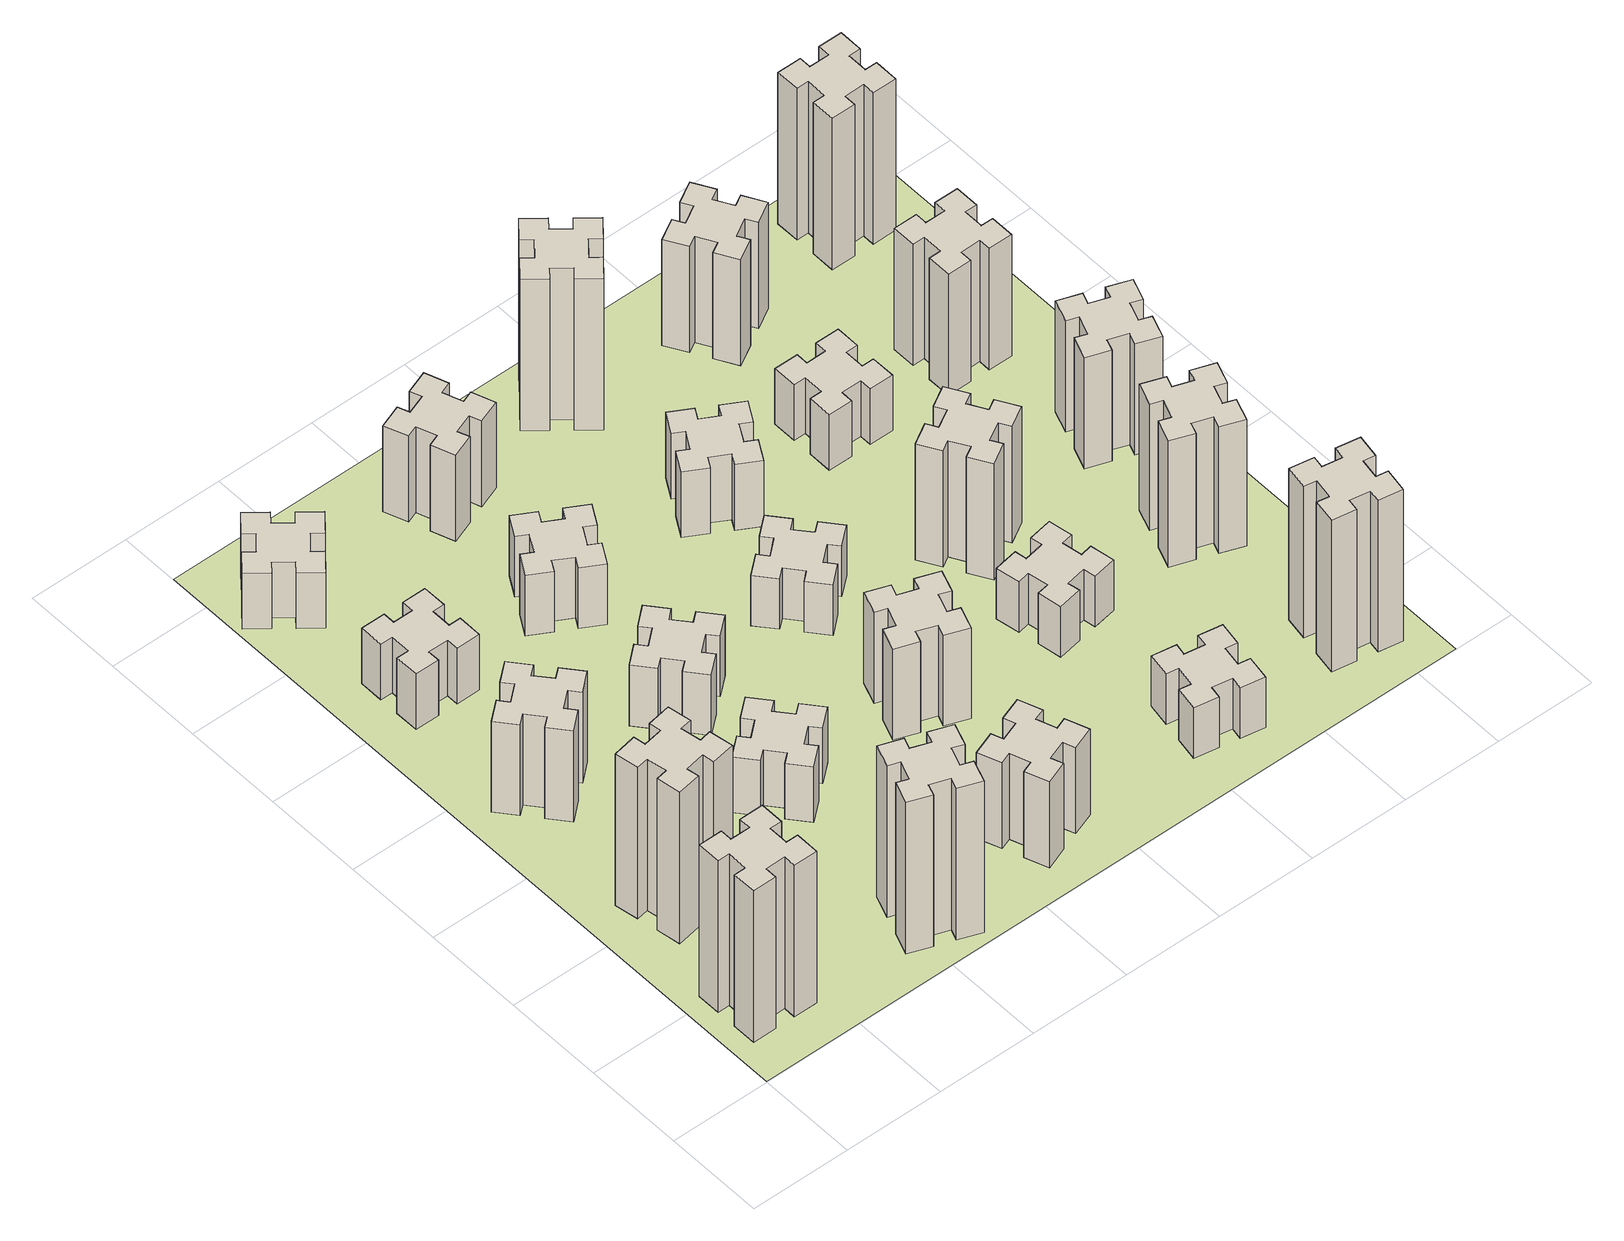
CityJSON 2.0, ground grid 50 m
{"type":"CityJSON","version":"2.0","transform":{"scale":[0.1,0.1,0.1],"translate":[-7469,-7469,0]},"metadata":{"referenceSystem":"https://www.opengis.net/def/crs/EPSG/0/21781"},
"CityObjects":{
"building1":{"type":"Building","attributes":{"class":"1000","function":"1000","usage":"1000","yearOfConstruction":2016,"roofType":"1000","measuredHeight":90,"storeysAboveGround":30,"storeysBelowGround":0},"geometry":[{"type":"Solid","lod":"1","boundaries":[[[[0,1,2,3,4,5,6,7,8,9,10,11,12,13,14,15,16,17,18,19]],[[17,16,20,21]],[[16,15,22,20]],[[15,14,23,22]],[[14,13,24,23]],[[13,12,25,24]],[[12,11,26,25]],[[11,10,27,26]],[[10,9,28,27]],[[9,8,29,28]],[[8,7,30,29]],[[7,6,31,30]],[[6,5,32,31]],[[5,4,33,32]],[[4,3,34,33]],[[3,2,35,34]],[[2,1,36,35]],[[1,0,37,36]],[[0,19,38,37]],[[19,18,39,38]],[[18,17,21,39]],[[24,25,26,27,28,29,30,31,32,33,34,35,36,37,38,39,21,20,22,23]]]]}]},
"building2":{"type":"Building","attributes":{"class":"1000","function":"1000","usage":"1000","yearOfConstruction":2016,"roofType":"1000","measuredHeight":90,"storeysAboveGround":30,"storeysBelowGround":0},"geometry":[{"type":"Solid","lod":"1","boundaries":[[[[40,41,42,43,44,45,46,47,48,49,50,51,52,53,54,55,56,57,58,59]],[[57,56,60,61]],[[56,55,62,60]],[[55,54,63,62]],[[54,53,64,63]],[[53,52,65,64]],[[52,51,66,65]],[[51,50,67,66]],[[50,49,68,67]],[[49,48,69,68]],[[48,47,70,69]],[[47,46,71,70]],[[46,45,72,71]],[[45,44,73,72]],[[44,43,74,73]],[[43,42,75,74]],[[42,41,76,75]],[[41,40,77,76]],[[40,59,78,77]],[[59,58,79,78]],[[58,57,61,79]],[[64,65,66,67,68,69,70,71,72,73,74,75,76,77,78,79,61,60,62,63]]]]}]},
"building3":{"type":"Building","attributes":{"class":"1000","function":"1000","usage":"1000","yearOfConstruction":2016,"roofType":"1000","measuredHeight":54,"storeysAboveGround":30,"storeysBelowGround":0},"geometry":[{"type":"Solid","lod":"1","boundaries":[[[[80,81,82,83,84,85,86,87,88,89,90,91,92,93,94,95,96,97,98,99]],[[97,96,100,101]],[[96,95,102,100]],[[95,94,103,102]],[[94,93,104,103]],[[93,92,105,104]],[[92,91,106,105]],[[91,90,107,106]],[[90,89,108,107]],[[89,88,109,108]],[[88,87,110,109]],[[87,86,111,110]],[[86,85,112,111]],[[85,84,113,112]],[[84,83,114,113]],[[83,82,115,114]],[[82,81,116,115]],[[81,80,117,116]],[[80,99,118,117]],[[99,98,119,118]],[[98,97,101,119]],[[104,105,106,107,108,109,110,111,112,113,114,115,116,117,118,119,101,100,102,103]]]]}]},
"building4":{"type":"Building","attributes":{"class":"1000","function":"1000","usage":"1000","yearOfConstruction":2016,"roofType":"1000","measuredHeight":33,"storeysAboveGround":30,"storeysBelowGround":0},"geometry":[{"type":"Solid","lod":"1","boundaries":[[[[120,121,122,123,124,125,126,127,128,129,130,131,132,133,134,135,136,137,138,139]],[[137,136,140,141]],[[136,135,142,140]],[[135,134,143,142]],[[134,133,144,143]],[[133,132,145,144]],[[132,131,146,145]],[[131,130,147,146]],[[130,129,148,147]],[[129,128,149,148]],[[128,127,150,149]],[[127,126,151,150]],[[126,125,152,151]],[[125,124,153,152]],[[124,123,154,153]],[[123,122,155,154]],[[122,121,156,155]],[[121,120,157,156]],[[120,139,158,157]],[[139,138,159,158]],[[138,137,141,159]],[[144,145,146,147,148,149,150,151,152,153,154,155,156,157,158,159,141,140,142,143]]]]}]},
"building5":{"type":"Building","attributes":{"class":"1000","function":"1000","usage":"1000","yearOfConstruction":2016,"roofType":"1000","measuredHeight":90,"storeysAboveGround":30,"storeysBelowGround":0},"geometry":[{"type":"Solid","lod":"1","boundaries":[[[[160,161,162,163,164,165,166,167,168,169,170,171,172,173,174,175,176,177,178,179]],[[177,176,180,181]],[[176,175,182,180]],[[175,174,183,182]],[[174,173,184,183]],[[173,172,185,184]],[[172,171,186,185]],[[171,170,187,186]],[[170,169,188,187]],[[169,168,189,188]],[[168,167,190,189]],[[167,166,191,190]],[[166,165,192,191]],[[165,164,193,192]],[[164,163,194,193]],[[163,162,195,194]],[[162,161,196,195]],[[161,160,197,196]],[[160,179,198,197]],[[179,178,199,198]],[[178,177,181,199]],[[184,185,186,187,188,189,190,191,192,193,194,195,196,197,198,199,181,180,182,183]]]]}]},
"building6":{"type":"Building","attributes":{"class":"1000","function":"1000","usage":"1000","yearOfConstruction":2016,"roofType":"1000","measuredHeight":33,"storeysAboveGround":30,"storeysBelowGround":0},"geometry":[{"type":"Solid","lod":"1","boundaries":[[[[200,201,202,203,204,205,206,207,208,209,210,211,212,213,214,215,216,217,218,219]],[[217,216,220,221]],[[216,215,222,220]],[[215,214,223,222]],[[214,213,224,223]],[[213,212,225,224]],[[212,211,226,225]],[[211,210,227,226]],[[210,209,228,227]],[[209,208,229,228]],[[208,207,230,229]],[[207,206,231,230]],[[206,205,232,231]],[[205,204,233,232]],[[204,203,234,233]],[[203,202,235,234]],[[202,201,236,235]],[[201,200,237,236]],[[200,219,238,237]],[[219,218,239,238]],[[218,217,221,239]],[[224,225,226,227,228,229,230,231,232,233,234,235,236,237,238,239,221,220,222,223]]]]}]},
"building7":{"type":"Building","attributes":{"class":"1000","function":"1000","usage":"1000","yearOfConstruction":2016,"roofType":"1000","measuredHeight":33,"storeysAboveGround":30,"storeysBelowGround":0},"geometry":[{"type":"Solid","lod":"1","boundaries":[[[[240,241,242,243,244,245,246,247,248,249,250,251,252,253,254,255,256,257,258,259]],[[257,256,260,261]],[[256,255,262,260]],[[255,254,263,262]],[[254,253,264,263]],[[253,252,265,264]],[[252,251,266,265]],[[251,250,267,266]],[[250,249,268,267]],[[249,248,269,268]],[[248,247,270,269]],[[247,246,271,270]],[[246,245,272,271]],[[245,244,273,272]],[[244,243,274,273]],[[243,242,275,274]],[[242,241,276,275]],[[241,240,277,276]],[[240,259,278,277]],[[259,258,279,278]],[[258,257,261,279]],[[264,265,266,267,268,269,270,271,272,273,274,275,276,277,278,279,261,260,262,263]]]]}]},
"building8":{"type":"Building","attributes":{"class":"1000","function":"1000","usage":"1000","yearOfConstruction":2016,"roofType":"1000","measuredHeight":36,"storeysAboveGround":30,"storeysBelowGround":0},"geometry":[{"type":"Solid","lod":"1","boundaries":[[[[280,281,282,283,284,285,286,287,288,289,290,291,292,293,294,295,296,297,298,299]],[[297,296,300,301]],[[296,295,302,300]],[[295,294,303,302]],[[294,293,304,303]],[[293,292,305,304]],[[292,291,306,305]],[[291,290,307,306]],[[290,289,308,307]],[[289,288,309,308]],[[288,287,310,309]],[[287,286,311,310]],[[286,285,312,311]],[[285,284,313,312]],[[284,283,314,313]],[[283,282,315,314]],[[282,281,316,315]],[[281,280,317,316]],[[280,299,318,317]],[[299,298,319,318]],[[298,297,301,319]],[[304,305,306,307,308,309,310,311,312,313,314,315,316,317,318,319,301,300,302,303]]]]}]},
"building9":{"type":"Building","attributes":{"class":"1000","function":"1000","usage":"1000","yearOfConstruction":2016,"roofType":"1000","measuredHeight":51,"storeysAboveGround":30,"storeysBelowGround":0},"geometry":[{"type":"Solid","lod":"1","boundaries":[[[[320,321,322,323,324,325,326,327,328,329,330,331,332,333,334,335,336,337,338,339]],[[337,336,340,341]],[[336,335,342,340]],[[335,334,343,342]],[[334,333,344,343]],[[333,332,345,344]],[[332,331,346,345]],[[331,330,347,346]],[[330,329,348,347]],[[329,328,349,348]],[[328,327,350,349]],[[327,326,351,350]],[[326,325,352,351]],[[325,324,353,352]],[[324,323,354,353]],[[323,322,355,354]],[[322,321,356,355]],[[321,320,357,356]],[[320,339,358,357]],[[339,338,359,358]],[[338,337,341,359]],[[344,345,346,347,348,349,350,351,352,353,354,355,356,357,358,359,341,340,342,343]]]]}]},
"building10":{"type":"Building","attributes":{"class":"1000","function":"1000","usage":"1000","yearOfConstruction":2016,"roofType":"1000","measuredHeight":36,"storeysAboveGround":30,"storeysBelowGround":0},"geometry":[{"type":"Solid","lod":"1","boundaries":[[[[360,361,362,363,364,365,366,367,368,369,370,371,372,373,374,375,376,377,378,379]],[[377,376,380,381]],[[376,375,382,380]],[[375,374,383,382]],[[374,373,384,383]],[[373,372,385,384]],[[372,371,386,385]],[[371,370,387,386]],[[370,369,388,387]],[[369,368,389,388]],[[368,367,390,389]],[[367,366,391,390]],[[366,365,392,391]],[[365,364,393,392]],[[364,363,394,393]],[[363,362,395,394]],[[362,361,396,395]],[[361,360,397,396]],[[360,379,398,397]],[[379,378,399,398]],[[378,377,381,399]],[[384,385,386,387,388,389,390,391,392,393,394,395,396,397,398,399,381,380,382,383]]]]}]},
"building11":{"type":"Building","attributes":{"class":"1000","function":"1000","usage":"1000","yearOfConstruction":2016,"roofType":"1000","measuredHeight":51,"storeysAboveGround":30,"storeysBelowGround":0},"geometry":[{"type":"Solid","lod":"1","boundaries":[[[[400,401,402,403,404,405,406,407,408,409,410,411,412,413,414,415,416,417,418,419]],[[417,416,420,421]],[[416,415,422,420]],[[415,414,423,422]],[[414,413,424,423]],[[413,412,425,424]],[[412,411,426,425]],[[411,410,427,426]],[[410,409,428,427]],[[409,408,429,428]],[[408,407,430,429]],[[407,406,431,430]],[[406,405,432,431]],[[405,404,433,432]],[[404,403,434,433]],[[403,402,435,434]],[[402,401,436,435]],[[401,400,437,436]],[[400,419,438,437]],[[419,418,439,438]],[[418,417,421,439]],[[424,425,426,427,428,429,430,431,432,433,434,435,436,437,438,439,421,420,422,423]]]]}]},
"building12":{"type":"Building","attributes":{"class":"1000","function":"1000","usage":"1000","yearOfConstruction":2016,"roofType":"1000","measuredHeight":54,"storeysAboveGround":30,"storeysBelowGround":0},"geometry":[{"type":"Solid","lod":"1","boundaries":[[[[440,441,442,443,444,445,446,447,448,449,450,451,452,453,454,455,456,457,458,459]],[[457,456,460,461]],[[456,455,462,460]],[[455,454,463,462]],[[454,453,464,463]],[[453,452,465,464]],[[452,451,466,465]],[[451,450,467,466]],[[450,449,468,467]],[[449,448,469,468]],[[448,447,470,469]],[[447,446,471,470]],[[446,445,472,471]],[[445,444,473,472]],[[444,443,474,473]],[[443,442,475,474]],[[442,441,476,475]],[[441,440,477,476]],[[440,459,478,477]],[[459,458,479,478]],[[458,457,461,479]],[[464,465,466,467,468,469,470,471,472,473,474,475,476,477,478,479,461,460,462,463]]]]}]},
"building13":{"type":"Building","attributes":{"class":"1000","function":"1000","usage":"1000","yearOfConstruction":2016,"roofType":"1000","measuredHeight":30,"storeysAboveGround":30,"storeysBelowGround":0},"geometry":[{"type":"Solid","lod":"1","boundaries":[[[[480,481,482,483,484,485,486,487,488,489,490,491,492,493,494,495,496,497,498,499]],[[497,496,500,501]],[[496,495,502,500]],[[495,494,503,502]],[[494,493,504,503]],[[493,492,505,504]],[[492,491,506,505]],[[491,490,507,506]],[[490,489,508,507]],[[489,488,509,508]],[[488,487,510,509]],[[487,486,511,510]],[[486,485,512,511]],[[485,484,513,512]],[[484,483,514,513]],[[483,482,515,514]],[[482,481,516,515]],[[481,480,517,516]],[[480,499,518,517]],[[499,498,519,518]],[[498,497,501,519]],[[504,505,506,507,508,509,510,511,512,513,514,515,516,517,518,519,501,500,502,503]]]]}]},
"building14":{"type":"Building","attributes":{"class":"1000","function":"1000","usage":"1000","yearOfConstruction":2016,"roofType":"1000","measuredHeight":39,"storeysAboveGround":30,"storeysBelowGround":0},"geometry":[{"type":"Solid","lod":"1","boundaries":[[[[520,521,522,523,524,525,526,527,528,529,530,531,532,533,534,535,536,537,538,539]],[[537,536,540,541]],[[536,535,542,540]],[[535,534,543,542]],[[534,533,544,543]],[[533,532,545,544]],[[532,531,546,545]],[[531,530,547,546]],[[530,529,548,547]],[[529,528,549,548]],[[528,527,550,549]],[[527,526,551,550]],[[526,525,552,551]],[[525,524,553,552]],[[524,523,554,553]],[[523,522,555,554]],[[522,521,556,555]],[[521,520,557,556]],[[520,539,558,557]],[[539,538,559,558]],[[538,537,541,559]],[[544,545,546,547,548,549,550,551,552,553,554,555,556,557,558,559,541,540,542,543]]]]}]},
"building15":{"type":"Building","attributes":{"class":"1000","function":"1000","usage":"1000","yearOfConstruction":2016,"roofType":"1000","measuredHeight":30,"storeysAboveGround":30,"storeysBelowGround":0},"geometry":[{"type":"Solid","lod":"1","boundaries":[[[[560,561,562,563,564,565,566,567,568,569,570,571,572,573,574,575,576,577,578,579]],[[577,576,580,581]],[[576,575,582,580]],[[575,574,583,582]],[[574,573,584,583]],[[573,572,585,584]],[[572,571,586,585]],[[571,570,587,586]],[[570,569,588,587]],[[569,568,589,588]],[[568,567,590,589]],[[567,566,591,590]],[[566,565,592,591]],[[565,564,593,592]],[[564,563,594,593]],[[563,562,595,594]],[[562,561,596,595]],[[561,560,597,596]],[[560,579,598,597]],[[579,578,599,598]],[[578,577,581,599]],[[584,585,586,587,588,589,590,591,592,593,594,595,596,597,598,599,581,580,582,583]]]]}]},
"building16":{"type":"Building","attributes":{"class":"1000","function":"1000","usage":"1000","yearOfConstruction":2016,"roofType":"1000","measuredHeight":90,"storeysAboveGround":30,"storeysBelowGround":0},"geometry":[{"type":"Solid","lod":"1","boundaries":[[[[600,601,602,603,604,605,606,607,608,609,610,611,612,613,614,615,616,617,618,619]],[[617,616,620,621]],[[616,615,622,620]],[[615,614,623,622]],[[614,613,624,623]],[[613,612,625,624]],[[612,611,626,625]],[[611,610,627,626]],[[610,609,628,627]],[[609,608,629,628]],[[608,607,630,629]],[[607,606,631,630]],[[606,605,632,631]],[[605,604,633,632]],[[604,603,634,633]],[[603,602,635,634]],[[602,601,636,635]],[[601,600,637,636]],[[600,619,638,637]],[[619,618,639,638]],[[618,617,621,639]],[[624,625,626,627,628,629,630,631,632,633,634,635,636,637,638,639,621,620,622,623]]]]}]},
"building17":{"type":"Building","attributes":{"class":"1000","function":"1000","usage":"1000","yearOfConstruction":2016,"roofType":"1000","measuredHeight":30,"storeysAboveGround":30,"storeysBelowGround":0},"geometry":[{"type":"Solid","lod":"1","boundaries":[[[[640,641,642,643,644,645,646,647,648,649,650,651,652,653,654,655,656,657,658,659]],[[657,656,660,661]],[[656,655,662,660]],[[655,654,663,662]],[[654,653,664,663]],[[653,652,665,664]],[[652,651,666,665]],[[651,650,667,666]],[[650,649,668,667]],[[649,648,669,668]],[[648,647,670,669]],[[647,646,671,670]],[[646,645,672,671]],[[645,644,673,672]],[[644,643,674,673]],[[643,642,675,674]],[[642,641,676,675]],[[641,640,677,676]],[[640,659,678,677]],[[659,658,679,678]],[[658,657,661,679]],[[664,665,666,667,668,669,670,671,672,673,674,675,676,677,678,679,661,660,662,663]]]]}]},
"building18":{"type":"Building","attributes":{"class":"1000","function":"1000","usage":"1000","yearOfConstruction":2016,"roofType":"1000","measuredHeight":69,"storeysAboveGround":30,"storeysBelowGround":0},"geometry":[{"type":"Solid","lod":"1","boundaries":[[[[680,681,682,683,684,685,686,687,688,689,690,691,692,693,694,695,696,697,698,699]],[[697,696,700,701]],[[696,695,702,700]],[[695,694,703,702]],[[694,693,704,703]],[[693,692,705,704]],[[692,691,706,705]],[[691,690,707,706]],[[690,689,708,707]],[[689,688,709,708]],[[688,687,710,709]],[[687,686,711,710]],[[686,685,712,711]],[[685,684,713,712]],[[684,683,714,713]],[[683,682,715,714]],[[682,681,716,715]],[[681,680,717,716]],[[680,699,718,717]],[[699,698,719,718]],[[698,697,701,719]],[[704,705,706,707,708,709,710,711,712,713,714,715,716,717,718,719,701,700,702,703]]]]}]},
"building19":{"type":"Building","attributes":{"class":"1000","function":"1000","usage":"1000","yearOfConstruction":2016,"roofType":"1000","measuredHeight":33,"storeysAboveGround":30,"storeysBelowGround":0},"geometry":[{"type":"Solid","lod":"1","boundaries":[[[[720,721,722,723,724,725,726,727,728,729,730,731,732,733,734,735,736,737,738,739]],[[737,736,740,741]],[[736,735,742,740]],[[735,734,743,742]],[[734,733,744,743]],[[733,732,745,744]],[[732,731,746,745]],[[731,730,747,746]],[[730,729,748,747]],[[729,728,749,748]],[[728,727,750,749]],[[727,726,751,750]],[[726,725,752,751]],[[725,724,753,752]],[[724,723,754,753]],[[723,722,755,754]],[[722,721,756,755]],[[721,720,757,756]],[[720,739,758,757]],[[739,738,759,758]],[[738,737,741,759]],[[744,745,746,747,748,749,750,751,752,753,754,755,756,757,758,759,741,740,742,743]]]]}]},
"building20":{"type":"Building","attributes":{"class":"1000","function":"1000","usage":"1000","yearOfConstruction":2016,"roofType":"1000","measuredHeight":90,"storeysAboveGround":30,"storeysBelowGround":0},"geometry":[{"type":"Solid","lod":"1","boundaries":[[[[760,761,762,763,764,765,766,767,768,769,770,771,772,773,774,775,776,777,778,779]],[[777,776,780,781]],[[776,775,782,780]],[[775,774,783,782]],[[774,773,784,783]],[[773,772,785,784]],[[772,771,786,785]],[[771,770,787,786]],[[770,769,788,787]],[[769,768,789,788]],[[768,767,790,789]],[[767,766,791,790]],[[766,765,792,791]],[[765,764,793,792]],[[764,763,794,793]],[[763,762,795,794]],[[762,761,796,795]],[[761,760,797,796]],[[760,779,798,797]],[[779,778,799,798]],[[778,777,781,799]],[[784,785,786,787,788,789,790,791,792,793,794,795,796,797,798,799,781,780,782,783]]]]}]},
"building21":{"type":"Building","attributes":{"class":"1000","function":"1000","usage":"1000","yearOfConstruction":2016,"roofType":"1000","measuredHeight":63,"storeysAboveGround":30,"storeysBelowGround":0},"geometry":[{"type":"Solid","lod":"1","boundaries":[[[[800,801,802,803,804,805,806,807,808,809,810,811,812,813,814,815,816,817,818,819]],[[817,816,820,821]],[[816,815,822,820]],[[815,814,823,822]],[[814,813,824,823]],[[813,812,825,824]],[[812,811,826,825]],[[811,810,827,826]],[[810,809,828,827]],[[809,808,829,828]],[[808,807,830,829]],[[807,806,831,830]],[[806,805,832,831]],[[805,804,833,832]],[[804,803,834,833]],[[803,802,835,834]],[[802,801,836,835]],[[801,800,837,836]],[[800,819,838,837]],[[819,818,839,838]],[[818,817,821,839]],[[824,825,826,827,828,829,830,831,832,833,834,835,836,837,838,839,821,820,822,823]]]]}]},
"building22":{"type":"Building","attributes":{"class":"1000","function":"1000","usage":"1000","yearOfConstruction":2016,"roofType":"1000","measuredHeight":75,"storeysAboveGround":30,"storeysBelowGround":0},"geometry":[{"type":"Solid","lod":"1","boundaries":[[[[840,841,842,843,844,845,846,847,848,849,850,851,852,853,854,855,856,857,858,859]],[[857,856,860,861]],[[856,855,862,860]],[[855,854,863,862]],[[854,853,864,863]],[[853,852,865,864]],[[852,851,866,865]],[[851,850,867,866]],[[850,849,868,867]],[[849,848,869,868]],[[848,847,870,869]],[[847,846,871,870]],[[846,845,872,871]],[[845,844,873,872]],[[844,843,874,873]],[[843,842,875,874]],[[842,841,876,875]],[[841,840,877,876]],[[840,859,878,877]],[[859,858,879,878]],[[858,857,861,879]],[[864,865,866,867,868,869,870,871,872,873,874,875,876,877,878,879,861,860,862,863]]]]}]},
"building23":{"type":"Building","attributes":{"class":"1000","function":"1000","usage":"1000","yearOfConstruction":2016,"roofType":"1000","measuredHeight":66,"storeysAboveGround":30,"storeysBelowGround":0},"geometry":[{"type":"Solid","lod":"1","boundaries":[[[[880,881,882,883,884,885,886,887,888,889,890,891,892,893,894,895,896,897,898,899]],[[897,896,900,901]],[[896,895,902,900]],[[895,894,903,902]],[[894,893,904,903]],[[893,892,905,904]],[[892,891,906,905]],[[891,890,907,906]],[[890,889,908,907]],[[889,888,909,908]],[[888,887,910,909]],[[887,886,911,910]],[[886,885,912,911]],[[885,884,913,912]],[[884,883,914,913]],[[883,882,915,914]],[[882,881,916,915]],[[881,880,917,916]],[[880,899,918,917]],[[899,898,919,918]],[[898,897,901,919]],[[904,905,906,907,908,909,910,911,912,913,914,915,916,917,918,919,901,900,902,903]]]]}]},
"building24":{"type":"Building","attributes":{"class":"1000","function":"1000","usage":"1000","yearOfConstruction":2016,"roofType":"1000","measuredHeight":72,"storeysAboveGround":30,"storeysBelowGround":0},"geometry":[{"type":"Solid","lod":"1","boundaries":[[[[920,921,922,923,924,925,926,927,928,929,930,931,932,933,934,935,936,937,938,939]],[[937,936,940,941]],[[936,935,942,940]],[[935,934,943,942]],[[934,933,944,943]],[[933,932,945,944]],[[932,931,946,945]],[[931,930,947,946]],[[930,929,948,947]],[[929,928,949,948]],[[928,927,950,949]],[[927,926,951,950]],[[926,925,952,951]],[[925,924,953,952]],[[924,923,954,953]],[[923,922,955,954]],[[922,921,956,955]],[[921,920,957,956]],[[920,939,958,957]],[[939,938,959,958]],[[938,937,941,959]],[[944,945,946,947,948,949,950,951,952,953,954,955,956,957,958,959,941,940,942,943]]]]}]},
"building25":{"type":"Building","attributes":{"class":"1000","function":"1000","usage":"1000","yearOfConstruction":2016,"roofType":"1000","measuredHeight":90,"storeysAboveGround":30,"storeysBelowGround":0},"geometry":[{"type":"Solid","lod":"1","boundaries":[[[[960,961,962,963,964,965,966,967,968,969,970,971,972,973,974,975,976,977,978,979]],[[977,976,980,981]],[[976,975,982,980]],[[975,974,983,982]],[[974,973,984,983]],[[973,972,985,984]],[[972,971,986,985]],[[971,970,987,986]],[[970,969,988,987]],[[969,968,989,988]],[[968,967,990,989]],[[967,966,991,990]],[[966,965,992,991]],[[965,964,993,992]],[[964,963,994,993]],[[963,962,995,994]],[[962,961,996,995]],[[961,960,997,996]],[[960,979,998,997]],[[979,978,999,998]],[[978,977,981,999]],[[984,985,986,987,988,989,990,991,992,993,994,995,996,997,998,999,981,980,982,983]]]]}]},
"landuse1":{"type":"LandUse","attributes":{"name":"plot1","function":"1010"},"geometry":[{"type":"MultiSurface","lod":"1","boundaries":[[[1000,1001,1002,1003]]]}]}
},
"vertices":[
[165,425,0],[165,325,0],[105,325,0],[105,205,0],[225,205,0],[225,265,0],[325,265,0],[325,205,0],[445,205,0],[445,325,0],[385,325,0],[385,425,0],[445,425,0],[445,545,0],[325,545,0],[325,485,0],[225,485,0],[225,545,0],[105,545,0],[105,425,0],[225,485,900],[225,545,900],[325,485,900],[325,545,900],[445,545,900],[445,425,900],[385,425,900],[385,325,900],[445,325,900],[445,205,900],[325,205,900],[325,265,900],[225,265,900],[225,205,900],[105,205,900],[105,325,900],[165,325,900],[165,425,900],[105,425,900],[105,545,900],
[492,985,0],[475,1084,0],[534,1094,0],[513,1212,0],[395,1191,0],[405,1132,0],[307,1115,0],[297,1174,0],[178,1153,0],[199,1035,0],[258,1045,0],[276,947,0],[217,937,0],[237,818,0],[356,839,0],[345,898,0],[444,916,0],[454,857,0],[572,877,0],[551,996,0],[444,916,900],[454,857,900],[345,898,900],[356,839,900],[237,818,900],[217,937,900],[276,947,900],[258,1045,900],[199,1035,900],[178,1153,900],[297,1174,900],[307,1115,900],[405,1132,900],[395,1191,900],[513,1212,900],[534,1094,900],[475,1084,900],[492,985,900],[551,996,900],[572,877,900],
[492,1888,0],[427,1964,0],[473,2003,0],[396,2095,0],[304,2018,0],[343,1972,0],[266,1907,0],[228,1953,0],[136,1876,0],[213,1784,0],[259,1823,0],[323,1746,0],[277,1708,0],[354,1616,0],[446,1693,0],[408,1739,0],[484,1803,0],[523,1757,0],[615,1834,0],[538,1926,0],[484,1803,540],[523,1757,540],[408,1739,540],[446,1693,540],[354,1616,540],[277,1708,540],[323,1746,540],[259,1823,540],[213,1784,540],[136,1876,540],[228,1953,540],[266,1907,540],[343,1972,540],[304,2018,540],[396,2095,540],[473,2003,540],[427,1964,540],[492,1888,540],[538,1926,540],[615,1834,540],
[485,2545,0],[485,2645,0],[545,2645,0],[545,2765,0],[425,2765,0],[425,2705,0],[325,2705,0],[325,2765,0],[205,2765,0],[205,2645,0],[265,2645,0],[265,2545,0],[205,2545,0],[205,2425,0],[325,2425,0],[325,2485,0],[425,2485,0],[425,2425,0],[545,2425,0],[545,2545,0],[425,2485,330],[425,2425,330],[325,2485,330],[325,2425,330],[205,2425,330],[205,2545,330],[265,2545,330],[265,2645,330],[205,2645,330],[205,2765,330],[325,2765,330],[325,2705,330],[425,2705,330],[425,2765,330],[545,2765,330],[545,2645,330],[485,2645,330],[485,2545,330],[545,2545,330],[545,2425,330],
[1029,360,0],[995,266,0],[939,287,0],[897,174,0],[1010,133,0],[1031,189,0],[1125,155,0],[1104,99,0],[1217,57,0],[1258,170,0],[1202,191,0],[1236,285,0],[1292,264,0],[1333,377,0],[1220,418,0],[1200,362,0],[1106,396,0],[1127,452,0],[1014,493,0],[973,380,0],[1106,396,900],[1127,452,900],[1200,362,900],[1220,418,900],[1333,377,900],[1292,264,900],[1236,285,900],[1202,191,900],[1258,170,900],[1217,57,900],[1104,99,900],[1125,155,900],[1031,189,900],[1010,133,900],[897,174,900],[939,287,900],[995,266,900],[1029,360,900],[973,380,900],[1014,493,900],
[384,3387,0],[308,3452,0],[346,3498,0],[254,3575,0],[177,3483,0],[223,3444,0],[159,3368,0],[113,3406,0],[36,3314,0],[128,3237,0],[166,3283,0],[243,3219,0],[204,3173,0],[296,3096,0],[373,3188,0],[327,3226,0],[392,3303,0],[438,3264,0],[515,3356,0],[423,3433,0],[392,3303,330],[438,3264,330],[327,3226,330],[373,3188,330],[296,3096,330],[204,3173,330],[243,3219,330],[166,3283,330],[128,3237,330],[36,3314,330],[113,3406,330],[159,3368,330],[223,3444,330],[177,3483,330],[254,3575,330],[346,3498,330],[308,3452,330],[384,3387,330],[423,3433,330],[515,3356,330],
[1083,1332,0],[1006,1267,0],[968,1313,0],[876,1236,0],[953,1144,0],[999,1183,0],[1063,1106,0],[1017,1068,0],[1094,976,0],[1186,1053,0],[1148,1099,0],[1224,1163,0],[1263,1117,0],[1355,1194,0],[1278,1286,0],[1232,1248,0],[1167,1324,0],[1213,1363,0],[1136,1455,0],[1044,1378,0],[1167,1324,330],[1213,1363,330],[1232,1248,330],[1278,1286,330],[1355,1194,330],[1263,1117,330],[1224,1163,330],[1148,1099,330],[1186,1053,330],[1094,976,330],[1017,1068,330],[1063,1106,330],[999,1183,330],[953,1144,330],[876,1236,330],[968,1313,330],[1006,1267,330],[1083,1332,330],[1044,1378,330],[1136,1455,330],
[1083,1972,0],[1006,1907,0],[968,1953,0],[876,1876,0],[953,1784,0],[999,1823,0],[1063,1746,0],[1017,1708,0],[1094,1616,0],[1186,1693,0],[1148,1739,0],[1224,1803,0],[1263,1757,0],[1355,1834,0],[1278,1926,0],[1232,1888,0],[1167,1964,0],[1213,2003,0],[1136,2095,0],[1044,2018,0],[1167,1964,360],[1213,2003,360],[1232,1888,360],[1278,1926,360],[1355,1834,360],[1263,1757,360],[1224,1803,360],[1148,1739,360],[1186,1693,360],[1094,1616,360],[1017,1708,360],[1063,1746,360],[999,1823,360],[953,1784,360],[876,1876,360],[968,1953,360],[1006,1907,360],[1083,1972,360],[1044,2018,360],[1136,2095,360],
[1765,496,0],[1671,462,0],[1650,518,0],[1537,477,0],[1579,364,0],[1635,385,0],[1669,291,0],[1613,270,0],[1654,157,0],[1767,199,0],[1746,255,0],[1840,289,0],[1860,233,0],[1973,274,0],[1932,387,0],[1876,366,0],[1842,460,0],[1898,480,0],[1857,593,0],[1744,552,0],[1842,460,510],[1898,480,510],[1876,366,510],[1932,387,510],[1973,274,510],[1860,233,510],[1840,289,510],[1746,255,510],[1767,199,510],[1654,157,510],[1613,270,510],[1669,291,510],[1635,385,510],[1579,364,510],[1537,477,510],[1650,518,510],[1671,462,510],[1765,496,510],[1744,552,510],[1857,593,510],
[1017,2525,0],[1104,2475,0],[1074,2423,0],[1178,2363,0],[1238,2467,0],[1186,2497,0],[1236,2584,0],[1288,2554,0],[1348,2658,0],[1244,2718,0],[1214,2666,0],[1127,2716,0],[1157,2768,0],[1053,2828,0],[993,2724,0],[1045,2694,0],[995,2607,0],[943,2637,0],[883,2533,0],[987,2473,0],[995,2607,360],[943,2637,360],[1045,2694,360],[993,2724,360],[1053,2828,360],[1157,2768,360],[1127,2716,360],[1214,2666,360],[1244,2718,360],[1348,2658,360],[1288,2554,360],[1236,2584,360],[1186,2497,360],[1238,2467,360],[1178,2363,360],[1074,2423,360],[1104,2475,360],[1017,2525,360],[987,2473,360],[883,2533,360],
[1125,3456,0],[1031,3422,0],[1010,3478,0],[897,3437,0],[939,3324,0],[995,3345,0],[1029,3251,0],[973,3230,0],[1014,3117,0],[1127,3159,0],[1106,3215,0],[1200,3249,0],[1220,3193,0],[1333,3234,0],[1292,3347,0],[1236,3326,0],[1202,3420,0],[1258,3440,0],[1217,3553,0],[1104,3512,0],[1202,3420,510],[1258,3440,510],[1236,3326,510],[1292,3347,510],[1333,3234,510],[1220,3193,510],[1200,3249,510],[1106,3215,510],[1127,3159,510],[1014,3117,510],[973,3230,510],[1029,3251,510],[995,3345,510],[939,3324,510],[897,3437,510],[1010,3478,510],[1031,3422,510],[1125,3456,510],[1104,3512,510],[1217,3553,510],
[1769,1300,0],[1735,1206,0],[1679,1227,0],[1637,1114,0],[1750,1073,0],[1771,1129,0],[1865,1095,0],[1844,1039,0],[1957,997,0],[1998,1110,0],[1942,1131,0],[1976,1225,0],[2032,1204,0],[2073,1317,0],[1960,1358,0],[1940,1302,0],[1846,1336,0],[1867,1392,0],[1754,1433,0],[1713,1320,0],[1846,1336,540],[1867,1392,540],[1940,1302,540],[1960,1358,540],[2073,1317,540],[2032,1204,540],[1976,1225,540],[1942,1131,540],[1998,1110,540],[1957,997,540],[1844,1039,540],[1865,1095,540],[1771,1129,540],[1750,1073,540],[1637,1114,540],[1679,1227,540],[1735,1206,540],[1769,1300,540],[1713,1320,540],[1754,1433,540],
[1972,1988,0],[1907,2064,0],[1953,2103,0],[1876,2195,0],[1784,2118,0],[1823,2072,0],[1746,2007,0],[1708,2053,0],[1616,1976,0],[1693,1884,0],[1739,1923,0],[1803,1846,0],[1757,1808,0],[1834,1716,0],[1926,1793,0],[1888,1839,0],[1964,1903,0],[2003,1857,0],[2095,1934,0],[2018,2026,0],[1964,1903,300],[2003,1857,300],[1888,1839,300],[1926,1793,300],[1834,1716,300],[1757,1808,300],[1803,1846,300],[1739,1923,300],[1693,1884,300],[1616,1976,300],[1708,2053,300],[1746,2007,300],[1823,2072,300],[1784,2118,300],[1876,2195,300],[1953,2103,300],[1907,2064,300],[1972,1988,300],[2018,2026,300],[2095,1934,300],
[2026,2497,0],[2076,2584,0],[2128,2554,0],[2188,2658,0],[2084,2718,0],[2054,2666,0],[1967,2716,0],[1997,2768,0],[1893,2828,0],[1833,2724,0],[1885,2694,0],[1835,2607,0],[1783,2637,0],[1723,2533,0],[1827,2473,0],[1857,2525,0],[1944,2475,0],[1914,2423,0],[2018,2363,0],[2078,2467,0],[1944,2475,390],[1914,2423,390],[1857,2525,390],[1827,2473,390],[1723,2533,390],[1783,2637,390],[1835,2607,390],[1885,2694,390],[1833,2724,390],[1893,2828,390],[1997,2768,390],[1967,2716,390],[2054,2666,390],[2084,2718,390],[2188,2658,390],[2128,2554,390],[2076,2584,390],[2026,2497,390],[2078,2467,390],[2018,2363,390],
[2596,444,0],[2578,345,0],[2519,356,0],[2498,237,0],[2617,217,0],[2627,276,0],[2725,258,0],[2715,199,0],[2833,178,0],[2854,297,0],[2795,307,0],[2812,405,0],[2871,395,0],[2892,513,0],[2774,534,0],[2764,475,0],[2665,492,0],[2676,551,0],[2557,572,0],[2537,454,0],[2665,492,300],[2676,551,300],[2764,475,300],[2774,534,300],[2892,513,300],[2871,395,300],[2812,405,300],[2795,307,300],[2854,297,300],[2833,178,300],[2715,199,300],[2725,258,300],[2627,276,300],[2617,217,300],[2498,237,300],[2519,356,300],[2578,345,300],[2596,444,300],[2537,454,300],[2557,572,300],
[1746,3383,0],[1823,3319,0],[1784,3273,0],[1876,3196,0],[1953,3288,0],[1907,3326,0],[1972,3403,0],[2018,3364,0],[2095,3456,0],[2003,3533,0],[1964,3487,0],[1888,3552,0],[1926,3598,0],[1834,3675,0],[1757,3583,0],[1803,3544,0],[1739,3468,0],[1693,3506,0],[1616,3414,0],[1708,3337,0],[1739,3468,900],[1693,3506,900],[1803,3544,900],[1757,3583,900],[1834,3675,900],[1926,3598,900],[1888,3552,900],[1964,3487,900],[2003,3533,900],[2095,3456,900],[2018,3364,900],[1972,3403,900],[1907,3326,900],[1953,3288,900],[1876,3196,900],[1784,3273,900],[1823,3319,900],[1746,3383,900],[1708,3337,900],[1616,3414,900],
[2625,1332,0],[2527,1315,0],[2517,1374,0],[2398,1353,0],[2419,1235,0],[2478,1245,0],[2496,1147,0],[2437,1137,0],[2457,1018,0],[2576,1039,0],[2565,1098,0],[2664,1116,0],[2674,1057,0],[2792,1077,0],[2771,1196,0],[2712,1185,0],[2695,1284,0],[2754,1294,0],[2733,1412,0],[2615,1391,0],[2695,1284,300],[2754,1294,300],[2712,1185,300],[2771,1196,300],[2792,1077,300],[2674,1057,300],[2664,1116,300],[2565,1098,300],[2576,1039,300],[2457,1018,300],[2437,1137,300],[2496,1147,300],[2478,1245,300],[2419,1235,300],[2398,1353,300],[2517,1374,300],[2527,1315,300],[2625,1332,300],[2615,1391,300],[2733,1412,300],
[2475,1744,0],[2525,1657,0],[2473,1627,0],[2533,1523,0],[2637,1583,0],[2607,1635,0],[2694,1685,0],[2724,1633,0],[2828,1693,0],[2768,1797,0],[2716,1767,0],[2666,1854,0],[2718,1884,0],[2658,1988,0],[2554,1928,0],[2584,1876,0],[2497,1826,0],[2467,1878,0],[2363,1818,0],[2423,1714,0],[2497,1826,690],[2467,1878,690],[2584,1876,690],[2554,1928,690],[2658,1988,690],[2718,1884,690],[2666,1854,690],[2716,1767,690],[2768,1797,690],[2828,1693,690],[2724,1633,690],[2694,1685,690],[2607,1635,690],[2637,1583,690],[2533,1523,690],[2473,1627,690],[2525,1657,690],[2475,1744,690],[2423,1714,690],[2363,1818,690],
[2705,2545,0],[2705,2645,0],[2765,2645,0],[2765,2765,0],[2645,2765,0],[2645,2705,0],[2545,2705,0],[2545,2765,0],[2425,2765,0],[2425,2645,0],[2485,2645,0],[2485,2545,0],[2425,2545,0],[2425,2425,0],[2545,2425,0],[2545,2485,0],[2645,2485,0],[2645,2425,0],[2765,2425,0],[2765,2545,0],[2645,2485,330],[2645,2425,330],[2545,2485,330],[2545,2425,330],[2425,2425,330],[2425,2545,330],[2485,2545,330],[2485,2645,330],[2425,2645,330],[2425,2765,330],[2545,2765,330],[2545,2705,330],[2645,2705,330],[2645,2765,330],[2765,2765,330],[2765,2645,330],[2705,2645,330],[2705,2545,330],[2765,2545,330],[2765,2425,330],
[3504,475,0],[3405,492,0],[3416,551,0],[3297,572,0],[3277,454,0],[3336,444,0],[3318,345,0],[3259,356,0],[3238,237,0],[3357,217,0],[3367,276,0],[3465,258,0],[3455,199,0],[3573,178,0],[3594,297,0],[3535,307,0],[3552,405,0],[3611,395,0],[3632,513,0],[3514,534,0],[3552,405,900],[3611,395,900],[3535,307,900],[3594,297,900],[3573,178,900],[3455,199,900],[3465,258,900],[3367,276,900],[3357,217,900],[3238,237,900],[3259,356,900],[3318,345,900],[3336,444,900],[3277,454,900],[3297,572,900],[3416,551,900],[3405,492,900],[3504,475,900],[3514,534,900],[3632,513,900],
[2716,3347,0],[2666,3434,0],[2718,3464,0],[2658,3568,0],[2554,3508,0],[2584,3456,0],[2497,3406,0],[2467,3458,0],[2363,3398,0],[2423,3294,0],[2475,3324,0],[2525,3237,0],[2473,3207,0],[2533,3103,0],[2637,3163,0],[2607,3215,0],[2694,3265,0],[2724,3213,0],[2828,3273,0],[2768,3377,0],[2694,3265,630],[2724,3213,630],[2607,3215,630],[2637,3163,630],[2533,3103,630],[2473,3207,630],[2525,3237,630],[2475,3324,630],[2423,3294,630],[2363,3398,630],[2467,3458,630],[2497,3406,630],[2584,3456,630],[2554,3508,630],[2658,3568,630],[2718,3464,630],[2666,3434,630],[2716,3347,630],[2768,3377,630],[2828,3273,630],
[3251,1129,0],[3345,1095,0],[3324,1039,0],[3437,997,0],[3478,1110,0],[3422,1131,0],[3456,1225,0],[3512,1204,0],[3553,1317,0],[3440,1358,0],[3420,1302,0],[3326,1336,0],[3347,1392,0],[3234,1433,0],[3193,1320,0],[3249,1300,0],[3215,1206,0],[3159,1227,0],[3117,1114,0],[3230,1073,0],[3215,1206,750],[3159,1227,750],[3249,1300,750],[3193,1320,750],[3234,1433,750],[3347,1392,750],[3326,1336,750],[3420,1302,750],[3440,1358,750],[3553,1317,750],[3512,1204,750],[3456,1225,750],[3422,1131,750],[3478,1110,750],[3437,997,750],[3324,1039,750],[3345,1095,750],[3251,1129,750],[3230,1073,750],[3117,1114,750],
[3520,1942,0],[3426,1976,0],[3447,2032,0],[3334,2073,0],[3293,1960,0],[3349,1940,0],[3315,1846,0],[3259,1867,0],[3217,1754,0],[3330,1713,0],[3351,1769,0],[3445,1735,0],[3424,1679,0],[3537,1637,0],[3578,1750,0],[3522,1771,0],[3556,1865,0],[3612,1844,0],[3653,1957,0],[3540,1998,0],[3556,1865,660],[3612,1844,660],[3522,1771,660],[3578,1750,660],[3537,1637,660],[3424,1679,660],[3445,1735,660],[3351,1769,660],[3330,1713,660],[3217,1754,660],[3259,1867,660],[3315,1846,660],[3349,1940,660],[3293,1960,660],[3334,2073,660],[3447,2032,660],[3426,1976,660],[3520,1942,660],[3540,1998,660],[3653,1957,660],
[3285,2705,0],[3185,2705,0],[3185,2765,0],[3065,2765,0],[3065,2645,0],[3125,2645,0],[3125,2545,0],[3065,2545,0],[3065,2425,0],[3185,2425,0],[3185,2485,0],[3285,2485,0],[3285,2425,0],[3405,2425,0],[3405,2545,0],[3345,2545,0],[3345,2645,0],[3405,2645,0],[3405,2765,0],[3285,2765,0],[3345,2645,720],[3405,2645,720],[3345,2545,720],[3405,2545,720],[3405,2425,720],[3285,2425,720],[3285,2485,720],[3185,2485,720],[3185,2425,720],[3065,2425,720],[3065,2545,720],[3125,2545,720],[3125,2645,720],[3065,2645,720],[3065,2765,720],[3185,2765,720],[3185,2705,720],[3285,2705,720],[3285,2765,720],[3405,2765,720],
[3285,3325,0],[3385,3325,0],[3385,3265,0],[3505,3265,0],[3505,3385,0],[3445,3385,0],[3445,3485,0],[3505,3485,0],[3505,3605,0],[3385,3605,0],[3385,3545,0],[3285,3545,0],[3285,3605,0],[3165,3605,0],[3165,3485,0],[3225,3485,0],[3225,3385,0],[3165,3385,0],[3165,3265,0],[3285,3265,0],[3225,3385,900],[3165,3385,900],[3225,3485,900],[3165,3485,900],[3165,3605,900],[3285,3605,900],[3285,3545,900],[3385,3545,900],[3385,3605,900],[3505,3605,900],[3505,3485,900],[3445,3485,900],[3445,3385,900],[3505,3385,900],[3505,3265,900],[3385,3265,900],[3385,3325,900],[3285,3325,900],[3285,3265,900],[3165,3265,900],
[5,3705,0],[3705,3705,0],[3705,5,0],[5,5,0]
]}
